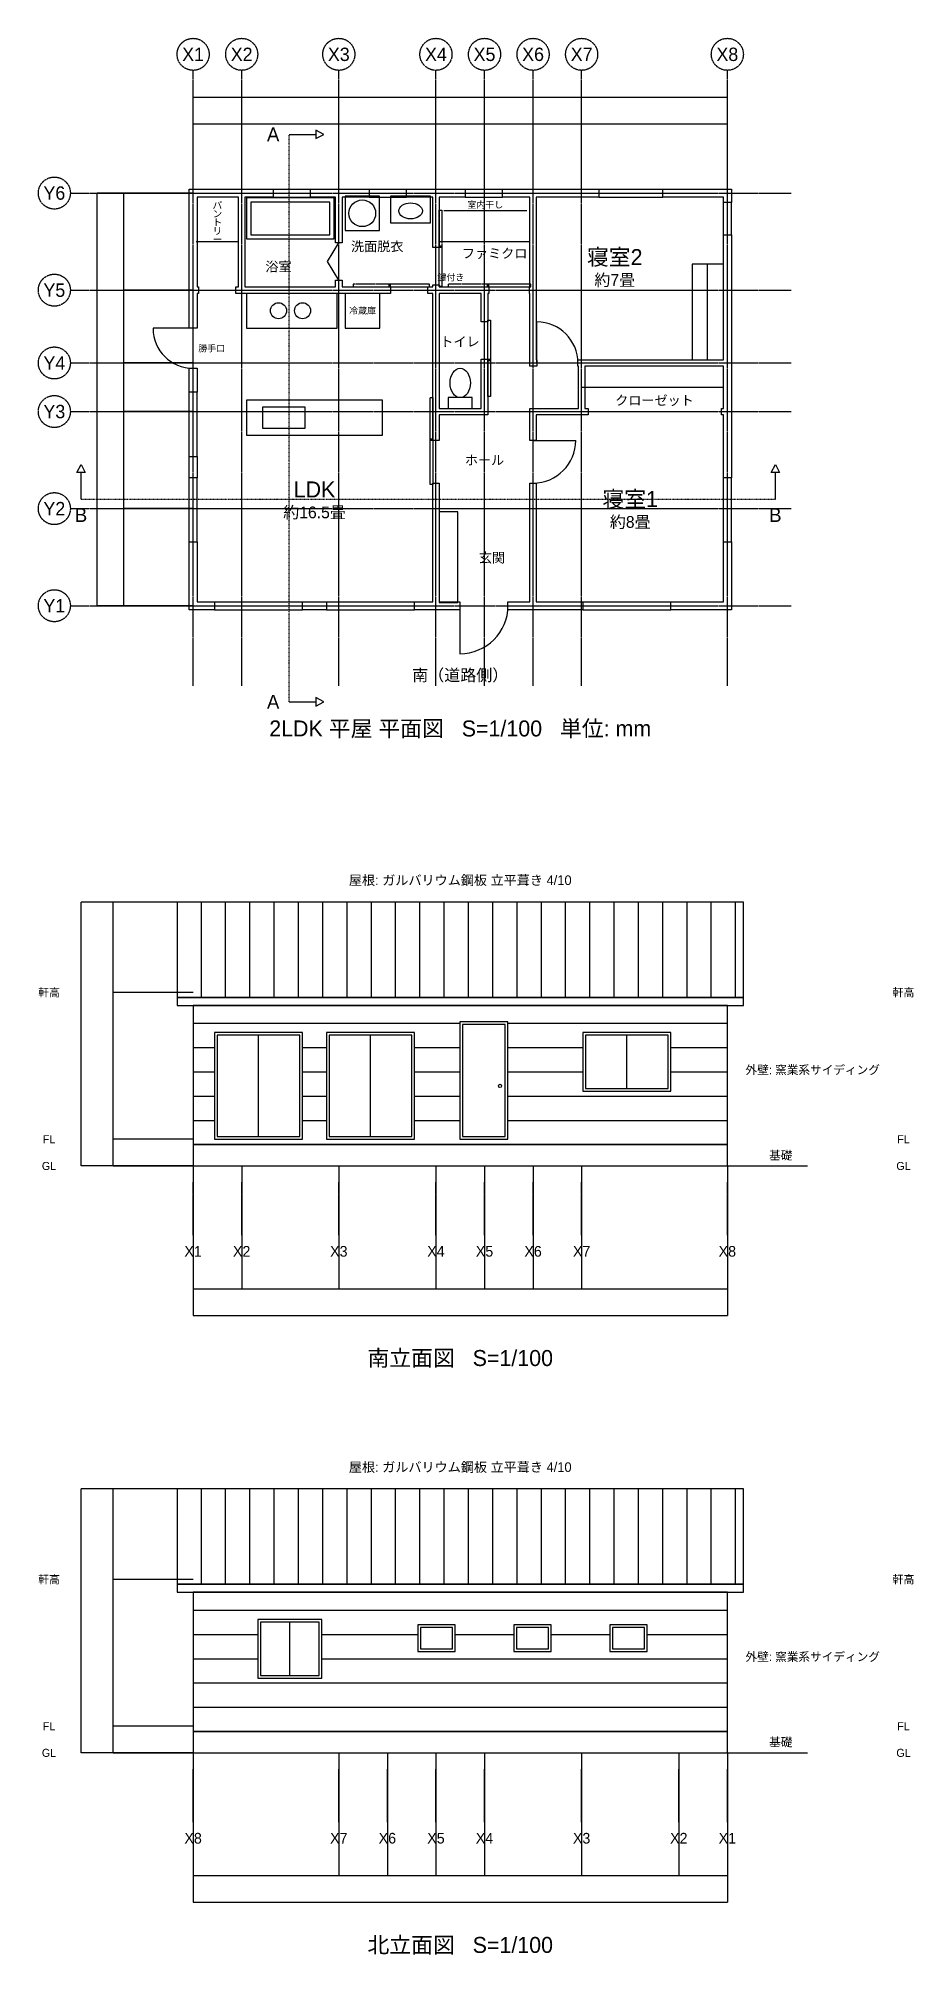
# Model space of a CAD drawing. Header units: millimetres. Extents: x -2900 to 41800, y -25289 to 10635.
# Drawn here: x -2900 to 13501, y -25283 to 10635 of the extents above; entities that cross this region are included whole.
import ezdxf
from ezdxf.enums import TextEntityAlignment as Align

# ---------------------------------------------------------------- set-up
doc = ezdxf.new("R2010")
doc.units = ezdxf.units.MM
for name, pattern in [('CENTER', [50.800000000000004, 31.75, -6.35, 6.35, -6.35]), ('DASHDOT', [25.4, 12.7, -6.35, 0, -6.35]), ('DASHED', [19.049999999999997, 12.7, -6.35])]:
    doc.linetypes.add(name, pattern=pattern)
for name, color, linetype in [('DIM', 2, 'CONTINUOUS'), ('DOOR', 3, 'CONTINUOUS'), ('ELEV', 7, 'CONTINUOUS'), ('ELEV_DETAIL', 8, 'CONTINUOUS'), ('ELEV_WINDOW', 4, 'CONTINUOUS'), ('FIXTURE', 8, 'CONTINUOUS'), ('GRID', 1, 'CENTER'), ('SECT_VIEW', 8, 'CONTINUOUS'), ('TEXT', 7, 'CONTINUOUS'), ('WALL', 7, 'CONTINUOUS'), ('WINDOW', 4, 'CONTINUOUS')]:
    doc.layers.add(name, color=color, linetype=linetype)
doc.styles.add('kst32b', font='kst32b')
doc.dimstyles.get("Standard").update_dxf_attribs({"dimtxt": 0.25, "dimasz": 0.175, "dimexe": 0.375, "dimexo": 0.125, "dimgap": 0.1, "dimtad": 0, "dimtoh": 1, "dimlfac": 100, "dimzin": 12, "dimdsep": 46, "dimcen": 0.09, "dimazin": 3, "dimtfac": 1, "dimtdec": 4, "dimtofl": 0, "dimtmove": 0, "dimatfit": 3, "dimfxl": 1, "dimtolj": 1, "dimtzin": 0, "dimarcsym": 0})

# ---------------------------------------------------------------- blocks, each defined once
blk = doc.blocks.new('*D1')
at = {"layer": 'DIM', "color": 0, "linetype": 'ByBlock', "lineweight": -2}
for p, q in [((-0.125, 1820), (-1300.375, 1820)), ((-1300, 0), (-1300, 1820)), ((-0.125, 1.530808498934192e-17), (-1300.375, 4.592425496802574e-17))]:
    blk.add_line(p, q, dxfattribs=at)
for points in [[(-1300, 1820), (-1299.970860073956, 1819.825), (-1300.029139926044, 1819.825)], [(-1300, 0), (-1300.029139926044, 0.175), (-1299.970860073956, 0.175)]]:
    blk.add_solid(points, dxfattribs=at)
at = {"layer": 'DIM', "color": 0, "linetype": 'CONTINUOUS', "lineweight": -2, "insert": (-1460, 910), "char_height": 0.25, "width": 0.7361111111111112, "attachment_point": 5, "rotation": 90}
blk.add_mtext('1,820', dxfattribs=at)
blk = doc.blocks.new('*D2')
at = {"layer": 'DIM', "color": 0, "linetype": 'ByBlock', "lineweight": -2}
for p, q in [((-0.125, 3640), (-1300.375, 3640)), ((-1300, 1820), (-1300, 3640)), ((-0.125, 1820), (-1300.375, 1820))]:
    blk.add_line(p, q, dxfattribs=at)
for points in [[(-1300, 3640), (-1299.970860073956, 3639.825), (-1300.029139926044, 3639.825)], [(-1300, 1820), (-1300.029139926044, 1820.175), (-1299.970860073956, 1820.175)]]:
    blk.add_solid(points, dxfattribs=at)
at = {"layer": 'DIM', "color": 0, "linetype": 'CONTINUOUS', "lineweight": -2, "insert": (-1460, 2730), "char_height": 0.25, "width": 0.7361111111111112, "attachment_point": 5, "rotation": 90}
blk.add_mtext('1,820', dxfattribs=at)
blk = doc.blocks.new('*D3')
at = {"layer": 'DIM', "color": 0, "linetype": 'ByBlock', "lineweight": -2}
for p, q in [((-0.125, 4550), (-1300.375, 4550)), ((-1300, 3640), (-1300, 4550)), ((-0.125, 3640), (-1300.375, 3640))]:
    blk.add_line(p, q, dxfattribs=at)
for points in [[(-1300, 4550), (-1299.970860073956, 4549.825), (-1300.029139926044, 4549.825)], [(-1300, 3640), (-1300.029139926044, 3640.175), (-1299.970860073956, 3640.175)]]:
    blk.add_solid(points, dxfattribs=at)
at = {"layer": 'DIM', "color": 0, "linetype": 'CONTINUOUS', "lineweight": -2, "insert": (-1460, 4095), "char_height": 0.25, "width": 0.4444444444444754, "attachment_point": 5, "rotation": 90}
blk.add_mtext('910', dxfattribs=at)
blk = doc.blocks.new('*D4')
at = {"layer": 'DIM', "color": 0, "linetype": 'ByBlock', "lineweight": -2}
for p, q in [((-2.296212748401287e-17, -10500.125), (-6.888638245203862e-17, -12800.375)), ((910, -10500.125), (910, -12800.375)), ((0, -12800), (910, -12800))]:
    blk.add_line(p, q, dxfattribs=at)
for points in [[(0, -12800), (0.175, -12799.97086007396), (0.175, -12800.02913992604)], [(910, -12800), (909.825, -12800.02913992604), (909.825, -12799.97086007396)]]:
    blk.add_solid(points, dxfattribs=at)
at = {"layer": 'DIM', "color": 0, "linetype": 'CONTINUOUS', "lineweight": -2, "insert": (455, -12640), "char_height": 0.25, "width": 0.4444444444444754, "attachment_point": 5}
blk.add_mtext('910', dxfattribs=at)
blk = doc.blocks.new('*D5')
at = {"layer": 'DIM', "color": 0, "linetype": 'ByBlock', "lineweight": -2}
for p, q in [((910, -10500.125), (910, -12800.375)), ((2730, -10500.125), (2730, -12800.375)), ((910, -12800), (2730, -12800))]:
    blk.add_line(p, q, dxfattribs=at)
for points in [[(910, -12800), (910.175, -12799.97086007396), (910.175, -12800.02913992604)], [(2730, -12800), (2729.825, -12800.02913992604), (2729.825, -12799.97086007396)]]:
    blk.add_solid(points, dxfattribs=at)
at = {"layer": 'DIM', "color": 0, "linetype": 'CONTINUOUS', "lineweight": -2, "insert": (1820, -12640), "char_height": 0.25, "width": 0.7361111111111112, "attachment_point": 5}
blk.add_mtext('1,820', dxfattribs=at)
blk = doc.blocks.new('*D6')
at = {"layer": 'DIM', "color": 0, "linetype": 'ByBlock', "lineweight": -2}
for p, q in [((2730, -10500.125), (2730, -12800.375)), ((4550, -10500.125), (4550, -12800.375)), ((2730, -12800), (4550, -12800))]:
    blk.add_line(p, q, dxfattribs=at)
for points in [[(2730, -12800), (2730.175, -12799.97086007396), (2730.175, -12800.02913992604)], [(4550, -12800), (4549.825, -12800.02913992604), (4549.825, -12799.97086007396)]]:
    blk.add_solid(points, dxfattribs=at)
at = {"layer": 'DIM', "color": 0, "linetype": 'CONTINUOUS', "lineweight": -2, "insert": (3640, -12640), "char_height": 0.25, "width": 0.7361111111111112, "attachment_point": 5}
blk.add_mtext('1,820', dxfattribs=at)
blk = doc.blocks.new('*D7')
at = {"layer": 'DIM', "color": 0, "linetype": 'ByBlock', "lineweight": -2}
for p, q in [((4550, -10500.125), (4550, -12800.375)), ((5460, -10500.125), (5460, -12800.375)), ((4550, -12800), (5460, -12800))]:
    blk.add_line(p, q, dxfattribs=at)
for points in [[(4550, -12800), (4550.175, -12799.97086007396), (4550.175, -12800.02913992604)], [(5460, -12800), (5459.825, -12800.02913992604), (5459.825, -12799.97086007396)]]:
    blk.add_solid(points, dxfattribs=at)
at = {"layer": 'DIM', "color": 0, "linetype": 'CONTINUOUS', "lineweight": -2, "insert": (5005, -12640), "char_height": 0.25, "width": 0.4444444444444754, "attachment_point": 5}
blk.add_mtext('910', dxfattribs=at)
blk = doc.blocks.new('*D8')
at = {"layer": 'DIM', "color": 0, "linetype": 'ByBlock', "lineweight": -2}
for p, q in [((5460, -10500.125), (5460, -12800.375)), ((6370, -10500.125), (6370, -12800.375)), ((5460, -12800), (6370, -12800))]:
    blk.add_line(p, q, dxfattribs=at)
for points in [[(5460, -12800), (5460.175, -12799.97086007396), (5460.175, -12800.02913992604)], [(6370, -12800), (6369.825, -12800.02913992604), (6369.825, -12799.97086007396)]]:
    blk.add_solid(points, dxfattribs=at)
at = {"layer": 'DIM', "color": 0, "linetype": 'CONTINUOUS', "lineweight": -2, "insert": (5915, -12640), "char_height": 0.25, "width": 0.4444444444444754, "attachment_point": 5}
blk.add_mtext('910', dxfattribs=at)
blk = doc.blocks.new('*D9')
at = {"layer": 'DIM', "color": 0, "linetype": 'ByBlock', "lineweight": -2}
for p, q in [((6370, -10500.125), (6370, -12800.375)), ((7280, -10500.125), (7280, -12800.375)), ((6370, -12800), (7280, -12800))]:
    blk.add_line(p, q, dxfattribs=at)
for points in [[(6370, -12800), (6370.175, -12799.97086007396), (6370.175, -12800.02913992604)], [(7280, -12800), (7279.825, -12800.02913992604), (7279.825, -12799.97086007396)]]:
    blk.add_solid(points, dxfattribs=at)
at = {"layer": 'DIM', "color": 0, "linetype": 'CONTINUOUS', "lineweight": -2, "insert": (6825, -12640), "char_height": 0.25, "width": 0.4444444444444754, "attachment_point": 5}
blk.add_mtext('910', dxfattribs=at)
blk = doc.blocks.new('*D10')
at = {"layer": 'DIM', "color": 0, "linetype": 'ByBlock', "lineweight": -2}
for p, q in [((7280, -10500.125), (7280, -12800.375)), ((10010, -10500.125), (10010, -12800.375)), ((7280, -12800), (10010, -12800))]:
    blk.add_line(p, q, dxfattribs=at)
for points in [[(7280, -12800), (7280.175, -12799.97086007396), (7280.175, -12800.02913992604)], [(10010, -12800), (10009.825, -12800.02913992604), (10009.825, -12799.97086007396)]]:
    blk.add_solid(points, dxfattribs=at)
at = {"layer": 'DIM', "color": 0, "linetype": 'CONTINUOUS', "lineweight": -2, "insert": (8645, -12640), "char_height": 0.25, "width": 0.7916666666666821, "attachment_point": 5}
blk.add_mtext('2,730', dxfattribs=at)
blk = doc.blocks.new('*D11')
at = {"layer": 'DIM', "color": 0, "linetype": 'ByBlock', "lineweight": -2}
for p, q in [((-2.296212748401287e-17, -10500.125), (-6.888638245203862e-17, -13300.375)), ((10010, -10500.125), (10010, -13300.375)), ((0, -13300), (10010, -13300))]:
    blk.add_line(p, q, dxfattribs=at)
for points in [[(0, -13300), (0.175, -13299.97086007396), (0.175, -13300.02913992604)], [(10010, -13300), (10009.825, -13300.02913992604), (10009.825, -13299.97086007396)]]:
    blk.add_solid(points, dxfattribs=at)
at = {"layer": 'DIM', "color": 0, "linetype": 'CONTINUOUS', "lineweight": -2, "insert": (5005, -13140), "char_height": 0.25, "width": 0.875, "attachment_point": 5}
blk.add_mtext('10,010', dxfattribs=at)
blk = doc.blocks.new('*D12')
at = {"layer": 'DIM', "color": 0, "linetype": 'ByBlock', "lineweight": -2}
for p, q in [((-0.125, -10000), (-1500.375, -10000)), ((-1500, -10500), (-1500, -10000)), ((-0.125, -10500), (-1500.375, -10500))]:
    blk.add_line(p, q, dxfattribs=at)
for points in [[(-1500, -10000), (-1499.970860073956, -10000.175), (-1500.029139926044, -10000.175)], [(-1500, -10500), (-1500.029139926044, -10499.825), (-1499.970860073956, -10499.825)]]:
    blk.add_solid(points, dxfattribs=at)
at = {"layer": 'DIM', "color": 0, "linetype": 'CONTINUOUS', "lineweight": -2, "insert": (-1660.375, -10250), "char_height": 0.25, "width": 0.5000000000000155, "attachment_point": 5, "rotation": 90}
blk.add_mtext('500', dxfattribs=at)
blk = doc.blocks.new('*D13')
at = {"layer": 'DIM', "color": 0, "linetype": 'ByBlock', "lineweight": -2}
for p, q in [((-0.125, -7250), (-1500.375, -7250)), ((-1500, -10000), (-1500, -7250)), ((-0.125, -10000), (-1500.375, -10000))]:
    blk.add_line(p, q, dxfattribs=at)
for points in [[(-1500, -7250), (-1499.970860073956, -7250.175), (-1500.029139926044, -7250.175)], [(-1500, -10000), (-1500.029139926044, -9999.825), (-1499.970860073956, -9999.825)]]:
    blk.add_solid(points, dxfattribs=at)
at = {"layer": 'DIM', "color": 0, "linetype": 'CONTINUOUS', "lineweight": -2, "insert": (-1660, -8625), "char_height": 0.25, "width": 0.7916666666666821, "attachment_point": 5, "rotation": 90}
blk.add_mtext('2,750', dxfattribs=at)
blk = doc.blocks.new('*D14')
at = {"layer": 'DIM', "color": 0, "linetype": 'ByBlock', "lineweight": -2}
for p, q in [((-2.296212748401287e-17, -21500.125), (-6.888638245203862e-17, -23800.375)), ((2730, -21500.125), (2730, -23800.375)), ((0, -23800), (2730, -23800))]:
    blk.add_line(p, q, dxfattribs=at)
for points in [[(0, -23800), (0.175, -23799.97086007395), (0.175, -23800.02913992605)], [(2730, -23800), (2729.825, -23800.02913992605), (2729.825, -23799.97086007395)]]:
    blk.add_solid(points, dxfattribs=at)
at = {"layer": 'DIM', "color": 0, "linetype": 'CONTINUOUS', "lineweight": -2, "insert": (1365, -23640), "char_height": 0.25, "width": 0.7916666666666821, "attachment_point": 5}
blk.add_mtext('2,730', dxfattribs=at)
blk = doc.blocks.new('*D15')
at = {"layer": 'DIM', "color": 0, "linetype": 'ByBlock', "lineweight": -2}
for p, q in [((2730, -21500.125), (2730, -23800.375)), ((3640, -21500.125), (3640, -23800.375)), ((2730, -23800), (3640, -23800))]:
    blk.add_line(p, q, dxfattribs=at)
for points in [[(2730, -23800), (2730.175, -23799.97086007395), (2730.175, -23800.02913992605)], [(3640, -23800), (3639.825, -23800.02913992605), (3639.825, -23799.97086007395)]]:
    blk.add_solid(points, dxfattribs=at)
at = {"layer": 'DIM', "color": 0, "linetype": 'CONTINUOUS', "lineweight": -2, "insert": (3185, -23640), "char_height": 0.25, "width": 0.4444444444444754, "attachment_point": 5}
blk.add_mtext('910', dxfattribs=at)
blk = doc.blocks.new('*D16')
at = {"layer": 'DIM', "color": 0, "linetype": 'ByBlock', "lineweight": -2}
for p, q in [((3640, -21500.125), (3640, -23800.375)), ((4550, -21500.125), (4550, -23800.375)), ((3640, -23800), (4550, -23800))]:
    blk.add_line(p, q, dxfattribs=at)
for points in [[(3640, -23800), (3640.175, -23799.97086007395), (3640.175, -23800.02913992605)], [(4550, -23800), (4549.825, -23800.02913992605), (4549.825, -23799.97086007395)]]:
    blk.add_solid(points, dxfattribs=at)
at = {"layer": 'DIM', "color": 0, "linetype": 'CONTINUOUS', "lineweight": -2, "insert": (4095, -23640), "char_height": 0.25, "width": 0.4444444444444754, "attachment_point": 5}
blk.add_mtext('910', dxfattribs=at)
blk = doc.blocks.new('*D17')
at = {"layer": 'DIM', "color": 0, "linetype": 'ByBlock', "lineweight": -2}
for p, q in [((4550, -21500.125), (4550, -23800.375)), ((5460, -21500.125), (5460, -23800.375)), ((4550, -23800), (5460, -23800))]:
    blk.add_line(p, q, dxfattribs=at)
for points in [[(4550, -23800), (4550.175, -23799.97086007395), (4550.175, -23800.02913992605)], [(5460, -23800), (5459.825, -23800.02913992605), (5459.825, -23799.97086007395)]]:
    blk.add_solid(points, dxfattribs=at)
at = {"layer": 'DIM', "color": 0, "linetype": 'CONTINUOUS', "lineweight": -2, "insert": (5005, -23640), "char_height": 0.25, "width": 0.4444444444444754, "attachment_point": 5}
blk.add_mtext('910', dxfattribs=at)
blk = doc.blocks.new('*D18')
at = {"layer": 'DIM', "color": 0, "linetype": 'ByBlock', "lineweight": -2}
for p, q in [((5460, -21500.125), (5460, -23800.375)), ((7280, -21500.125), (7280, -23800.375)), ((5460, -23800), (7280, -23800))]:
    blk.add_line(p, q, dxfattribs=at)
for points in [[(5460, -23800), (5460.175, -23799.97086007395), (5460.175, -23800.02913992605)], [(7280, -23800), (7279.825, -23800.02913992605), (7279.825, -23799.97086007395)]]:
    blk.add_solid(points, dxfattribs=at)
at = {"layer": 'DIM', "color": 0, "linetype": 'CONTINUOUS', "lineweight": -2, "insert": (6370, -23640), "char_height": 0.25, "width": 0.7361111111111112, "attachment_point": 5}
blk.add_mtext('1,820', dxfattribs=at)
blk = doc.blocks.new('*D19')
at = {"layer": 'DIM', "color": 0, "linetype": 'ByBlock', "lineweight": -2}
for p, q in [((7280, -21500.125), (7280, -23800.375)), ((9100, -21500.125), (9100, -23800.375)), ((7280, -23800), (9100, -23800))]:
    blk.add_line(p, q, dxfattribs=at)
for points in [[(7280, -23800), (7280.175, -23799.97086007395), (7280.175, -23800.02913992605)], [(9100, -23800), (9099.825, -23800.02913992605), (9099.825, -23799.97086007395)]]:
    blk.add_solid(points, dxfattribs=at)
at = {"layer": 'DIM', "color": 0, "linetype": 'CONTINUOUS', "lineweight": -2, "insert": (8190, -23640), "char_height": 0.25, "width": 0.7361111111111112, "attachment_point": 5}
blk.add_mtext('1,820', dxfattribs=at)
blk = doc.blocks.new('*D20')
at = {"layer": 'DIM', "color": 0, "linetype": 'ByBlock', "lineweight": -2}
for p, q in [((9100, -21500.125), (9100, -23800.375)), ((10010, -21500.125), (10010, -23800.375)), ((9100, -23800), (10010, -23800))]:
    blk.add_line(p, q, dxfattribs=at)
for points in [[(9100, -23800), (9100.175, -23799.97086007395), (9100.175, -23800.02913992605)], [(10010, -23800), (10009.825, -23800.02913992605), (10009.825, -23799.97086007395)]]:
    blk.add_solid(points, dxfattribs=at)
at = {"layer": 'DIM', "color": 0, "linetype": 'CONTINUOUS', "lineweight": -2, "insert": (9555, -23640), "char_height": 0.25, "width": 0.4444444444444754, "attachment_point": 5}
blk.add_mtext('910', dxfattribs=at)
blk = doc.blocks.new('*D21')
at = {"layer": 'DIM', "color": 0, "linetype": 'ByBlock', "lineweight": -2}
for p, q in [((-2.296212748401287e-17, -21500.125), (-6.888638245203862e-17, -24300.375)), ((10010, -21500.125), (10010, -24300.375)), ((0, -24300), (10010, -24300))]:
    blk.add_line(p, q, dxfattribs=at)
for points in [[(0, -24300), (0.175, -24299.97086007395), (0.175, -24300.02913992605)], [(10010, -24300), (10009.825, -24300.02913992605), (10009.825, -24299.97086007395)]]:
    blk.add_solid(points, dxfattribs=at)
at = {"layer": 'DIM', "color": 0, "linetype": 'CONTINUOUS', "lineweight": -2, "insert": (5005, -24140), "char_height": 0.25, "width": 0.875, "attachment_point": 5}
blk.add_mtext('10,010', dxfattribs=at)
blk = doc.blocks.new('*D22')
at = {"layer": 'DIM', "color": 0, "linetype": 'ByBlock', "lineweight": -2}
for p, q in [((-0.125, -21000), (-1500.375, -21000)), ((-1500, -21500), (-1500, -21000)), ((-0.125, -21500), (-1500.375, -21500))]:
    blk.add_line(p, q, dxfattribs=at)
for points in [[(-1500, -21000), (-1499.970860073956, -21000.175), (-1500.029139926044, -21000.175)], [(-1500, -21500), (-1500.029139926044, -21499.825), (-1499.970860073956, -21499.825)]]:
    blk.add_solid(points, dxfattribs=at)
at = {"layer": 'DIM', "color": 0, "linetype": 'CONTINUOUS', "lineweight": -2, "insert": (-1660.375, -21250), "char_height": 0.25, "width": 0.5000000000000155, "attachment_point": 5, "rotation": 90}
blk.add_mtext('500', dxfattribs=at)
blk = doc.blocks.new('*D23')
at = {"layer": 'DIM', "color": 0, "linetype": 'ByBlock', "lineweight": -2}
for p, q in [((-0.125, -18250), (-1500.375, -18250)), ((-1500, -21000), (-1500, -18250)), ((-0.125, -21000), (-1500.375, -21000))]:
    blk.add_line(p, q, dxfattribs=at)
for points in [[(-1500, -18250), (-1499.970860073956, -18250.175), (-1500.029139926044, -18250.175)], [(-1500, -21000), (-1500.029139926044, -20999.825), (-1499.970860073956, -20999.825)]]:
    blk.add_solid(points, dxfattribs=at)
at = {"layer": 'DIM', "color": 0, "linetype": 'CONTINUOUS', "lineweight": -2, "insert": (-1660, -19625), "char_height": 0.25, "width": 0.7916666666666821, "attachment_point": 5, "rotation": 90}
blk.add_mtext('2,750', dxfattribs=at)
blk = doc.blocks.new('*D47')
at = {"layer": 'DIM', "color": 0, "linetype": 'ByBlock', "lineweight": -2}
for p, q in [((7.654042494670958e-18, 7735.125), (2.296212748401287e-17, 9035.375)), ((0, 9035), (910, 9035)), ((910, 7735.125), (910, 9035.375))]:
    blk.add_line(p, q, dxfattribs=at)
for points in [[(0, 9035), (0.175, 9035.029139926044), (0.175, 9034.970860073956)], [(910, 9035), (909.825, 9034.970860073956), (909.825, 9035.029139926044)]]:
    blk.add_solid(points, dxfattribs=at)
at = {"layer": 'DIM', "color": 0, "linetype": 'CONTINUOUS', "lineweight": -2, "insert": (455, 9035.225), "char_height": 0.25, "width": 0.4444444444444754, "attachment_point": 5}
blk.add_mtext('910', dxfattribs=at)
blk = doc.blocks.new('*D48')
at = {"layer": 'DIM', "color": 0, "linetype": 'ByBlock', "lineweight": -2}
for p, q in [((910, 7735.125), (910, 9035.375)), ((910, 9035), (2730, 9035)), ((2730, 7735.125), (2730, 9035.375))]:
    blk.add_line(p, q, dxfattribs=at)
for points in [[(910, 9035), (910.175, 9035.029139926044), (910.175, 9034.970860073956)], [(2730, 9035), (2729.825, 9034.970860073956), (2729.825, 9035.029139926044)]]:
    blk.add_solid(points, dxfattribs=at)
at = {"layer": 'DIM', "color": 0, "linetype": 'CONTINUOUS', "lineweight": -2, "insert": (1820, 9035.225), "char_height": 0.25, "width": 0.7361111111111112, "attachment_point": 5}
blk.add_mtext('1,820', dxfattribs=at)
blk = doc.blocks.new('*D49')
at = {"layer": 'DIM', "color": 0, "linetype": 'ByBlock', "lineweight": -2}
for p, q in [((2730, 7735.125), (2730, 9035.375)), ((2730, 9035), (4550, 9035)), ((4550, 7735.125), (4550, 9035.375))]:
    blk.add_line(p, q, dxfattribs=at)
for points in [[(2730, 9035), (2730.175, 9035.029139926044), (2730.175, 9034.970860073956)], [(4550, 9035), (4549.825, 9034.970860073956), (4549.825, 9035.029139926044)]]:
    blk.add_solid(points, dxfattribs=at)
at = {"layer": 'DIM', "color": 0, "linetype": 'CONTINUOUS', "lineweight": -2, "insert": (3640, 9035.225), "char_height": 0.25, "width": 0.7361111111111112, "attachment_point": 5}
blk.add_mtext('1,820', dxfattribs=at)
blk = doc.blocks.new('*D50')
at = {"layer": 'DIM', "color": 0, "linetype": 'ByBlock', "lineweight": -2}
for p, q in [((4550, 7735.125), (4550, 9035.375)), ((4550, 9035), (5460, 9035)), ((5460, 7735.125), (5460, 9035.375))]:
    blk.add_line(p, q, dxfattribs=at)
for points in [[(4550, 9035), (4550.175, 9035.029139926044), (4550.175, 9034.970860073956)], [(5460, 9035), (5459.825, 9034.970860073956), (5459.825, 9035.029139926044)]]:
    blk.add_solid(points, dxfattribs=at)
at = {"layer": 'DIM', "color": 0, "linetype": 'CONTINUOUS', "lineweight": -2, "insert": (5005, 9035.225), "char_height": 0.25, "width": 0.4444444444444754, "attachment_point": 5}
blk.add_mtext('910', dxfattribs=at)
blk = doc.blocks.new('*D51')
at = {"layer": 'DIM', "color": 0, "linetype": 'ByBlock', "lineweight": -2}
for p, q in [((5460, 7735.125), (5460, 9035.375)), ((5460, 9035), (6370, 9035)), ((6370, 7735.125), (6370, 9035.375))]:
    blk.add_line(p, q, dxfattribs=at)
for points in [[(5460, 9035), (5460.175, 9035.029139926044), (5460.175, 9034.970860073956)], [(6370, 9035), (6369.825, 9034.970860073956), (6369.825, 9035.029139926044)]]:
    blk.add_solid(points, dxfattribs=at)
at = {"layer": 'DIM', "color": 0, "linetype": 'CONTINUOUS', "lineweight": -2, "insert": (5915, 9035.225), "char_height": 0.25, "width": 0.4444444444444754, "attachment_point": 5}
blk.add_mtext('910', dxfattribs=at)
blk = doc.blocks.new('*D52')
at = {"layer": 'DIM', "color": 0, "linetype": 'ByBlock', "lineweight": -2}
for p, q in [((6370, 7735.125), (6370, 9035.375)), ((6370, 9035), (7280, 9035)), ((7280, 7735.125), (7280, 9035.375))]:
    blk.add_line(p, q, dxfattribs=at)
for points in [[(6370, 9035), (6370.175, 9035.029139926044), (6370.175, 9034.970860073956)], [(7280, 9035), (7279.825, 9034.970860073956), (7279.825, 9035.029139926044)]]:
    blk.add_solid(points, dxfattribs=at)
at = {"layer": 'DIM', "color": 0, "linetype": 'CONTINUOUS', "lineweight": -2, "insert": (6825, 9035.225), "char_height": 0.25, "width": 0.4444444444444754, "attachment_point": 5}
blk.add_mtext('910', dxfattribs=at)
blk = doc.blocks.new('*D53')
at = {"layer": 'DIM', "color": 0, "linetype": 'ByBlock', "lineweight": -2}
for p, q in [((7280, 7735.125), (7280, 9035.375)), ((7280, 9035), (10010, 9035)), ((10010, 7735.125), (10010, 9035.375))]:
    blk.add_line(p, q, dxfattribs=at)
for points in [[(7280, 9035), (7280.175, 9035.029139926044), (7280.175, 9034.970860073956)], [(10010, 9035), (10009.825, 9034.970860073956), (10009.825, 9035.029139926044)]]:
    blk.add_solid(points, dxfattribs=at)
at = {"layer": 'DIM', "color": 0, "linetype": 'CONTINUOUS', "lineweight": -2, "insert": (8645, 9035.225), "char_height": 0.25, "width": 0.7916666666666821, "attachment_point": 5}
blk.add_mtext('2,730', dxfattribs=at)
blk = doc.blocks.new('*D54')
at = {"layer": 'DIM', "color": 0, "linetype": 'ByBlock', "lineweight": -2}
for p, q in [((7.654042494670958e-18, 7735.125), (2.296212748401287e-17, 9535.375)), ((0, 9535), (10010, 9535)), ((10010, 7735.125), (10010, 9535.375))]:
    blk.add_line(p, q, dxfattribs=at)
for points in [[(0, 9535), (0.175, 9535.029139926044), (0.175, 9534.970860073956)], [(10010, 9535), (10009.825, 9534.970860073956), (10009.825, 9535.029139926044)]]:
    blk.add_solid(points, dxfattribs=at)
at = {"layer": 'DIM', "color": 0, "linetype": 'CONTINUOUS', "lineweight": -2, "insert": (5005, 9535.225), "char_height": 0.25, "width": 0.875, "attachment_point": 5}
blk.add_mtext('10,010', dxfattribs=at)
blk = doc.blocks.new('*D55')
at = {"layer": 'DIM', "color": 0, "linetype": 'ByBlock', "lineweight": -2}
for p, q in [((-0.125, 7735), (-1300.375, 7735)), ((-1300, 5915), (-1300, 7735)), ((-0.125, 5915), (-1300.375, 5915))]:
    blk.add_line(p, q, dxfattribs=at)
for points in [[(-1300, 7735), (-1299.970860073956, 7734.825), (-1300.029139926044, 7734.825)], [(-1300, 5915), (-1300.029139926044, 5915.175), (-1299.970860073956, 5915.175)]]:
    blk.add_solid(points, dxfattribs=at)
at = {"layer": 'DIM', "color": 0, "linetype": 'CONTINUOUS', "lineweight": -2, "insert": (-1300.225, 6825), "char_height": 0.25, "width": 0.7361111111111112, "attachment_point": 5, "rotation": 90}
blk.add_mtext('1,820', dxfattribs=at)
blk = doc.blocks.new('*D56')
at = {"layer": 'DIM', "color": 0, "linetype": 'ByBlock', "lineweight": -2}
for p, q in [((-0.125, 5915), (-1300.375, 5915)), ((-1300, 4550), (-1300, 5915)), ((-0.125, 4550), (-1300.375, 4550))]:
    blk.add_line(p, q, dxfattribs=at)
for points in [[(-1300, 5915), (-1299.970860073956, 5914.825), (-1300.029139926044, 5914.825)], [(-1300, 4550), (-1300.029139926044, 4550.175), (-1299.970860073956, 4550.175)]]:
    blk.add_solid(points, dxfattribs=at)
at = {"layer": 'DIM', "color": 0, "linetype": 'CONTINUOUS', "lineweight": -2, "insert": (-1300.225, 5232.5), "char_height": 0.25, "width": 0.7361111111111576, "attachment_point": 5, "rotation": 90}
blk.add_mtext('1,365', dxfattribs=at)
blk = doc.blocks.new('*D57')
at = {"layer": 'DIM', "color": 0, "linetype": 'ByBlock', "lineweight": -2}
for p, q in [((-0.125, 7735), (-1800.375, 7735)), ((-1800, 0), (-1800, 7735)), ((-0.125, 1.530808498934192e-17), (-1800.375, 4.592425496802574e-17))]:
    blk.add_line(p, q, dxfattribs=at)
for points in [[(-1800, 7735), (-1799.970860073956, 7734.825), (-1800.029139926044, 7734.825)], [(-1800, 0), (-1800.029139926044, 0.175), (-1799.970860073956, 0.175)]]:
    blk.add_solid(points, dxfattribs=at)
at = {"layer": 'DIM', "color": 0, "linetype": 'CONTINUOUS', "lineweight": -2, "insert": (-1800.225, 3867.5), "char_height": 0.25, "width": 0.7916666666666976, "attachment_point": 5, "rotation": 90}
blk.add_mtext('7,735', dxfattribs=at)
blk = doc.blocks.new('*D77')
at = {"layer": 'DIM', "color": 0, "linetype": 'ByBlock', "lineweight": -2}
for p, q in [((-0.125, -5553), (-1500.375, -5553)), ((-1500, -7250), (-1500, -5553)), ((-0.125, -7250), (-1500.375, -7250))]:
    blk.add_line(p, q, dxfattribs=at)
for points in [[(-1500, -5553), (-1499.970860073956, -5553.175), (-1500.029139926044, -5553.175)], [(-1500, -7250), (-1500.029139926044, -7249.825), (-1499.970860073956, -7249.825)]]:
    blk.add_solid(points, dxfattribs=at)
at = {"layer": 'DIM', "color": 0, "linetype": 'CONTINUOUS', "lineweight": -2, "insert": (-1500.225, -6401.5), "char_height": 0.25, "width": 0.7361111111111422, "attachment_point": 5, "rotation": 90}
blk.add_mtext('1,697', dxfattribs=at)
blk = doc.blocks.new('*D78')
at = {"layer": 'DIM', "color": 0, "linetype": 'ByBlock', "lineweight": -2}
for p, q in [((-0.125, -5553), (-2100.375, -5553)), ((-2100, -10500), (-2100, -5553)), ((-0.125, -10500), (-2100.375, -10500))]:
    blk.add_line(p, q, dxfattribs=at)
for points in [[(-2100, -5553), (-2099.970860073956, -5553.175), (-2100.029139926044, -5553.175)], [(-2100, -10500), (-2100.029139926044, -10499.825), (-2099.970860073956, -10499.825)]]:
    blk.add_solid(points, dxfattribs=at)
at = {"layer": 'DIM', "color": 0, "linetype": 'CONTINUOUS', "lineweight": -2, "insert": (-2100.225, -8026.5), "char_height": 0.25, "width": 0.8472222222222379, "attachment_point": 5, "rotation": 90}
blk.add_mtext('4,947', dxfattribs=at)
blk = doc.blocks.new('*D79')
at = {"layer": 'DIM', "color": 0, "linetype": 'ByBlock', "lineweight": -2}
for p, q in [((-0.125, -16553), (-1500.375, -16553)), ((-1500, -18250), (-1500, -16553)), ((-0.125, -18250), (-1500.375, -18250))]:
    blk.add_line(p, q, dxfattribs=at)
for points in [[(-1500, -16553), (-1499.970860073956, -16553.175), (-1500.029139926044, -16553.175)], [(-1500, -18250), (-1500.029139926044, -18249.825), (-1499.970860073956, -18249.825)]]:
    blk.add_solid(points, dxfattribs=at)
at = {"layer": 'DIM', "color": 0, "linetype": 'CONTINUOUS', "lineweight": -2, "insert": (-1500.225, -17401.5), "char_height": 0.25, "width": 0.7361111111111422, "attachment_point": 5, "rotation": 90}
blk.add_mtext('1,697', dxfattribs=at)
blk = doc.blocks.new('*D80')
at = {"layer": 'DIM', "color": 0, "linetype": 'ByBlock', "lineweight": -2}
for p, q in [((-0.125, -16553), (-2100.375, -16553)), ((-2100, -21500), (-2100, -16553)), ((-0.125, -21500), (-2100.375, -21500))]:
    blk.add_line(p, q, dxfattribs=at)
for points in [[(-2100, -16553), (-2099.970860073956, -16553.175), (-2100.029139926044, -16553.175)], [(-2100, -21500), (-2100.029139926044, -21499.825), (-2099.970860073956, -21499.825)]]:
    blk.add_solid(points, dxfattribs=at)
at = {"layer": 'DIM', "color": 0, "linetype": 'CONTINUOUS', "lineweight": -2, "insert": (-2100.225, -19026.5), "char_height": 0.25, "width": 0.8472222222222379, "attachment_point": 5, "rotation": 90}
blk.add_mtext('4,947', dxfattribs=at)

msp = doc.modelspace()

# ---------------------------------------------------------------- linework, layer by layer
at = {"layer": 'DOOR'}
for p, q in [((0, 5200), (-750, 5200)), ((6440, 4550), (6440, 5320)), ((6370, 3100), (7170, 3100)), ((5000, 0), (5000, -900))]:
    msp.add_line(p, q, dxfattribs=at)
at = {"layer": 'DOOR', "linetype": 'DASHED'}
for points in [[(4610, 6715), (4610, 7415), (4660, 7415), (4660, 6715)], [(3000, 5975), (3700, 5975), (3700, 6025), (3000, 6025)], [(4780, 5975), (5540, 5975), (5540, 6025), (4780, 6025)], [(5520, 3920), (5520, 4620), (5570, 4620), (5570, 3920)], [(4440, 3100), (4440, 3900), (4490, 3900), (4490, 3100)]]:
    msp.add_lwpolyline(points, close=True, dxfattribs=at)
at = {"layer": 'DOOR'}
msp.add_lwpolyline([(2730, 6105), (2520, 6455), (2730, 6805)], dxfattribs=at)
at = {"layer": 'DOOR', "linetype": 'CONTINUOUS'}
for points in [[(4610, 5985), (4610, 6745), (4660, 6745), (4660, 5985)], [(3670, 5975), (4430, 5975), (4430, 6025), (3670, 6025)], [(5510, 5975), (6330, 5975), (6330, 6025), (5510, 6025)], [(5520, 4590), (5520, 5350), (5570, 5350), (5570, 4590)], [(4440, 2270), (4440, 3130), (4490, 3130), (4490, 2270)]]:
    msp.add_lwpolyline(points, close=True, dxfattribs=at)
at = {"layer": 'DOOR'}
for centre, radius, start, end in [((0, 5200), 750, 180, 270), ((6440, 4550), 770, 0, 90), ((6370, 3100), 800, 270, 360), ((5000, 0), 900, 270, 360)]:
    msp.add_arc(centre, radius, start, end, dxfattribs=at)
at = {"layer": 'ELEV'}
for p, q in [((-1500, -10500), (11510, -10500)), ((-1500, -21500), (11510, -21500))]:
    msp.add_line(p, q, dxfattribs=at)
for points in [[(-300, -7340), (10310, -7340), (10310, -5553), (-300, -5553)], [(-300, -7490), (10310, -7490), (10310, -7340), (-300, -7340)], [(0, -10100), (10010, -10100), (10010, -7490), (0, -7490)], [(0, -10500), (10010, -10500), (10010, -10100), (0, -10100)], [(-300, -18340), (10310, -18340), (10310, -16553), (-300, -16553)], [(-300, -18490), (10310, -18490), (10310, -18340), (-300, -18340)], [(0, -21100), (10010, -21100), (10010, -18490), (0, -18490)], [(0, -21500), (10010, -21500), (10010, -21100), (0, -21100)]]:
    msp.add_lwpolyline(points, close=True, dxfattribs=at)
at = {"layer": 'ELEV_DETAIL'}
for p, q in [((155, -7340), (155, -5553)), ((610, -7340), (610, -5553)), ((1065, -7340), (1065, -5553)), ((1520, -7340), (1520, -5553)), ((1975, -7340), (1975, -5553)), ((2430, -7340), (2430, -5553)), ((2885, -7340), (2885, -5553)), ((3340, -7340), (3340, -5553)), ((3795, -7340), (3795, -5553)), ((4250, -7340), (4250, -5553)), ((4705, -7340), (4705, -5553)), ((5160, -7340), (5160, -5553)), ((5615, -7340), (5615, -5553)), ((6070, -7340), (6070, -5553)), ((6525, -7340), (6525, -5553)), ((6980, -7340), (6980, -5553)), ((7435, -7340), (7435, -5553)), ((7890, -7340), (7890, -5553)), ((8345, -7340), (8345, -5553)), ((8800, -7340), (8800, -5553)), ((9255, -7340), (9255, -5553)), ((9710, -7340), (9710, -5553)), ((10165, -7340), (10165, -5553)), ((0, -7825), (5000, -7825)), ((5900, -7825), (10010, -7825)), ((0, -8280), (400, -8280)), ((2050, -8280), (2500, -8280)), ((4150, -8280), (5000, -8280)), ((5900, -8280), (7300, -8280)), ((8950, -8280), (10010, -8280)), ((0, -8735), (400, -8735)), ((2050, -8735), (2500, -8735)), ((4150, -8735), (5000, -8735)), ((5900, -8735), (7300, -8735)), ((8950, -8735), (10010, -8735)), ((0, -9190), (400, -9190)), ((2050, -9190), (2500, -9190)), ((4150, -9190), (5000, -9190)), ((5900, -9190), (10010, -9190)), ((0, -9645), (400, -9645)), ((2050, -9645), (2500, -9645)), ((4150, -9645), (5000, -9645)), ((5900, -9645), (10010, -9645)), ((155, -18340), (155, -16553)), ((610, -18340), (610, -16553)), ((1065, -18340), (1065, -16553)), ((1520, -18340), (1520, -16553)), ((1975, -18340), (1975, -16553)), ((2430, -18340), (2430, -16553)), ((2885, -18340), (2885, -16553)), ((3340, -18340), (3340, -16553)), ((3795, -18340), (3795, -16553)), ((4250, -18340), (4250, -16553)), ((4705, -18340), (4705, -16553)), ((5160, -18340), (5160, -16553)), ((5615, -18340), (5615, -16553)), ((6070, -18340), (6070, -16553)), ((6525, -18340), (6525, -16553)), ((6980, -18340), (6980, -16553)), ((7435, -18340), (7435, -16553)), ((7890, -18340), (7890, -16553)), ((8345, -18340), (8345, -16553)), ((8800, -18340), (8800, -16553)), ((9255, -18340), (9255, -16553)), ((9710, -18340), (9710, -16553)), ((10165, -18340), (10165, -16553)), ((0, -18825), (10010, -18825)), ((0, -19280), (1210, -19280)), ((2410, -19280), (4210, -19280)), ((4910, -19280), (6010, -19280)), ((6710, -19280), (7810, -19280)), ((8510, -19280), (10010, -19280)), ((0, -19735), (1210, -19735)), ((2410, -19735), (10010, -19735)), ((0, -20190), (10010, -20190)), ((0, -20645), (10010, -20645))]:
    msp.add_line(p, q, dxfattribs=at)
at = {"layer": 'ELEV_WINDOW'}
for p, q in [((1225, -9950), (1225, -8050)), ((3325, -9950), (3325, -8050)), ((8125, -9050), (8125, -8050)), ((1810, -20050), (1810, -19050))]:
    msp.add_line(p, q, dxfattribs=at)
for points in [[(5000, -10000), (5900, -10000), (5900, -7800), (5000, -7800)], [(5050, -9950), (5850, -9950), (5850, -7850), (5050, -7850)], [(400, -10000), (2050, -10000), (2050, -8000), (400, -8000)], [(450, -9950), (2000, -9950), (2000, -8050), (450, -8050)], [(2500, -10000), (4150, -10000), (4150, -8000), (2500, -8000)], [(2550, -9950), (4100, -9950), (4100, -8050), (2550, -8050)], [(7300, -9100), (8950, -9100), (8950, -8000), (7300, -8000)], [(7350, -9050), (8900, -9050), (8900, -8050), (7350, -8050)], [(1210, -20100), (2410, -20100), (2410, -19000), (1210, -19000)], [(1260, -20050), (2360, -20050), (2360, -19050), (1260, -19050)], [(4210, -19600), (4910, -19600), (4910, -19100), (4210, -19100)], [(4260, -19550), (4860, -19550), (4860, -19150), (4260, -19150)], [(6010, -19600), (6710, -19600), (6710, -19100), (6010, -19100)], [(6060, -19550), (6660, -19550), (6660, -19150), (6060, -19150)], [(7810, -19600), (8510, -19600), (8510, -19100), (7810, -19100)], [(7860, -19550), (8460, -19550), (8460, -19150), (7860, -19150)]]:
    msp.add_lwpolyline(points, close=True, dxfattribs=at)
msp.add_circle((5750, -9000), 30, dxfattribs=at)
at = {"layer": 'FIXTURE'}
for p, q in [((4700, 7405), (6250, 7405)), ((60, 6825), (850, 6825)), ((4610, 6825), (6310, 6825)), ((9640, 4610), (9640, 6400)), ((7280, 4095), (9935, 4095)), ((4610, 1820), (6310, 1820))]:
    msp.add_line(p, q, dxfattribs=at)
for points in [[(1000, 6875), (2640, 6875), (2640, 7645), (1000, 7645)], [(1080, 6955), (2560, 6955), (2560, 7565), (1080, 7565)], [(2850, 7035), (3490, 7035), (3490, 7675), (2850, 7675)], [(3700, 7175), (4450, 7175), (4450, 7675), (3700, 7675)], [(9350, 4610), (9935, 4610), (9935, 6400), (9350, 6400)], [(1000, 5205), (2700, 5205), (2700, 5855), (1000, 5855)], [(2850, 5205), (3500, 5205), (3500, 5855), (2850, 5855)], [(1000, 3200), (3550, 3200), (3550, 3850), (1000, 3850)], [(1300, 3330), (2100, 3330), (2100, 3720), (1300, 3720)], [(4780, 3700), (5230, 3700), (5230, 3900), (4780, 3900)], [(4610, 60), (4960, 60), (4960, 1760), (4610, 1760)]]:
    msp.add_lwpolyline(points, close=True, dxfattribs=at)
for centre, radius in [((3170, 7355), 250), ((1600, 5530), 150), ((2050, 5530), 150)]:
    msp.add_circle(centre, radius, dxfattribs=at)
for centre, major_axis, ratio in [((4075, 7400), (220, 0), 0.6818181818181818), ((5005, 4175), (0, 275), 0.6909090909090909)]:
    msp.add_ellipse(centre, major_axis=major_axis, ratio=ratio, dxfattribs=at)
at = {"layer": 'GRID'}
for p, q in [((0, -1500), (0, 10035)), ((910, -1500), (910, 10035)), ((2730, -1500), (2730, 10035)), ((4550, -1500), (4550, 10035)), ((5460, -1500), (5460, 10035)), ((6370, -1500), (6370, 10035)), ((7280, -1500), (7280, 10035)), ((10010, -1500), (10010, 10035)), ((-2300, 7735), (11210, 7735)), ((-2300, 5915), (11210, 5915)), ((-2300, 4550), (11210, 4550)), ((-2300, 3640), (11210, 3640)), ((-2300, 1820), (11210, 1820)), ((-2300, 0), (11210, 0)), ((0, -11800), (0, -10800)), ((910, -11800), (910, -10800)), ((2730, -11800), (2730, -10800)), ((4550, -11800), (4550, -10800)), ((5460, -11800), (5460, -10800)), ((6370, -11800), (6370, -10800)), ((7280, -11800), (7280, -10800)), ((10010, -11800), (10010, -10800)), ((0, -22800), (0, -21800)), ((2730, -22800), (2730, -21800)), ((3640, -22800), (3640, -21800)), ((4550, -22800), (4550, -21800)), ((5460, -22800), (5460, -21800)), ((7280, -22800), (7280, -21800)), ((9100, -22800), (9100, -21800)), ((10010, -22800), (10010, -21800))]:
    msp.add_line(p, q, dxfattribs=at)
for centre in [(0, 10335), (910, 10335), (2730, 10335), (4550, 10335), (5460, 10335), (6370, 10335), (7280, 10335), (10010, 10335), (-2600, 7735), (-2600, 5915), (-2600, 4550), (-2600, 3640), (-2600, 1820), (-2600, 0)]:
    msp.add_circle(centre, 300, dxfattribs=at)
at = {"layer": 'SECT_VIEW', "linetype": 'DASHDOT'}
for p, q in [((1800, -1800), (1800, 8835)), ((-2100, 2000), (10910, 2000))]:
    msp.add_line(p, q, dxfattribs=at)
at = {"layer": 'SECT_VIEW'}
for p, q in [((1800, 8835), (2300, 8835)), ((-2100, 2000), (-2100, 2500)), ((10910, 2000), (10910, 2500)), ((1800, -1800), (2300, -1800))]:
    msp.add_line(p, q, dxfattribs=at)
for points in [[(2300, 8755), (2450, 8835), (2300, 8915)], [(-2180, 2500), (-2100, 2650), (-2020, 2500)], [(10830, 2500), (10910, 2650), (10990, 2500)], [(2300, -1880), (2450, -1800), (2300, -1720)]]:
    msp.add_lwpolyline(points, close=True, dxfattribs=at)
at = {"layer": 'WALL'}
for points in [[(-75, 7660), (-75, 7735), (-75, 7810), (75, 7810), (1500, 7810), (1500, 7660), (970, 7660), (970, 5975), (2670, 5975), (2670, 6105), (2790, 6105), (2790, 5975), (3700, 5975), (3700, 5855), (2790, 5855), (2670, 5855), (970, 5855), (850, 5855), (800, 5855), (800, 5975), (850, 5975), (850, 7660), (75, 7660), (75, 5975), (100, 5975), (100, 5855), (75, 5855), (75, 5200), (-75, 5200)], [(3300, 7810), (3300, 7660), (2790, 7660), (2790, 6805), (2670, 6805), (2670, 7660), (2200, 7660), (2200, 7810)], [(5100, 7810), (5100, 7660), (4610, 7660), (4610, 6715), (4490, 6715), (4490, 7660), (4000, 7660), (4000, 7810)], [(7600, 7810), (7600, 7660), (6430, 7660), (6430, 5975), (6430, 5855), (6430, 4610), (6440, 4610), (6440, 4490), (6430, 4490), (6370, 4490), (6310, 4490), (6310, 4610), (6310, 5855), (6300, 5855), (6300, 5975), (6310, 5975), (6310, 7660), (5800, 7660), (5800, 7810)], [(9935, 7810), (10010, 7810), (10085, 7810), (10085, 7660), (10085, 7555), (9935, 7555), (9935, 7660), (8800, 7660), (8800, 7810)], [(10085, 2400), (9935, 2400), (9935, 3580), (9900, 3580), (9900, 3700), (9935, 3700), (9935, 4490), (7340, 4490), (7340, 3700), (7400, 3700), (7400, 3580), (7340, 3580), (7220, 3580), (6430, 3580), (6430, 3100), (6310, 3100), (6310, 3580), (6310, 3640), (6310, 3700), (6430, 3700), (7220, 3700), (7220, 4490), (7210, 4490), (7210, 4610), (7220, 4610), (7340, 4610), (9935, 4610), (9935, 6955), (10085, 6955)], [(4490, 5975), (4490, 6015), (4610, 6015), (4610, 5975), (5400, 5975), (5520, 5975), (5540, 5975), (5540, 5855), (5520, 5855), (5520, 5320), (5400, 5320), (5400, 5855), (4610, 5855), (4610, 3700), (5400, 3700), (5400, 4620), (5520, 4620), (5520, 3700), (5520, 3640), (5520, 3580), (5400, 3580), (4610, 3580), (4610, 3100), (4490, 3100), (4490, 3580), (4490, 3700), (4490, 5855), (4400, 5855), (4400, 5975)], [(-75, 4450), (75, 4450), (75, 4000), (-75, 4000)], [(-75, 2800), (75, 2800), (75, 2400), (-75, 2400)], [(4150, -75), (4150, 75), (4490, 75), (4490, 2300), (4610, 2300), (4610, 75), (5000, 75), (5000, -75)], [(5900, -75), (5900, 75), (6310, 75), (6310, 2300), (6430, 2300), (6430, 75), (7300, 75), (7300, -75)], [(75, -75), (0, -75), (-75, -75), (-75, 75), (-75, 1200), (75, 1200), (75, 75), (400, 75), (400, -75)], [(8950, -75), (8950, 75), (9935, 75), (9935, 1200), (10085, 1200), (10085, 75), (10085, 0), (10085, -75), (9935, -75)], [(2050, -75), (2050, 75), (2500, 75), (2500, -75)]]:
    msp.add_lwpolyline(points, close=True, dxfattribs=at)
at = {"layer": 'WINDOW'}
for p, q in [((1500, 7810), (2200, 7810)), ((1500, 7735), (2200, 7735)), ((1500, 7660), (2200, 7660)), ((3300, 7810), (4000, 7810)), ((3300, 7735), (4000, 7735)), ((3300, 7660), (4000, 7660)), ((5100, 7810), (5800, 7810)), ((5100, 7735), (5800, 7735)), ((5100, 7660), (5800, 7660)), ((7600, 7810), (8800, 7810)), ((7600, 7735), (8800, 7735)), ((7600, 7660), (8800, 7660)), ((9935, 6955), (9935, 7555)), ((10010, 6955), (10010, 7555)), ((10085, 6955), (10085, 7555)), ((-75, 2800), (-75, 4000)), ((0, 2800), (0, 4000)), ((75, 2800), (75, 4000)), ((-75, 1200), (-75, 2400)), ((0, 1200), (0, 2400)), ((75, 1200), (75, 2400)), ((9935, 1200), (9935, 2400)), ((10010, 1200), (10010, 2400)), ((10085, 1200), (10085, 2400)), ((400, 75), (2050, 75)), ((400, 0), (2050, 0)), ((2500, 75), (4150, 75)), ((2500, 0), (4150, 0)), ((7300, 75), (8950, 75)), ((7300, 0), (8950, 0)), ((400, -75), (2050, -75)), ((2500, -75), (4150, -75)), ((7300, -75), (8950, -75))]:
    msp.add_line(p, q, dxfattribs=at)

# ---------------------------------------------------------------- texts
at = {"layer": 'FIXTURE', "style": 'kst32b'}
for s, p in [('室内干し', (5475, 7515)), ('鍵付き', (4830, 6155)), ('冷蔵庫', (3175, 5530)), ('勝手口', (350, 4825))]:
    msp.add_text(s, height=120, dxfattribs=at).set_placement(p, align=Align.MIDDLE_CENTER)
at = {"layer": 'GRID', "style": 'kst32b'}
for s, height, p in [('X1', 250, (0, 10335)), ('X2', 250, (910, 10335)), ('X3', 250, (2730, 10335)), ('X4', 250, (4550, 10335)), ('X5', 250, (5460, 10335)), ('X6', 250, (6370, 10335)), ('X7', 250, (7280, 10335)), ('X8', 250, (10010, 10335)), ('Y6', 250, (-2600, 7735)), ('Y5', 250, (-2600, 5915)), ('Y4', 250, (-2600, 4550)), ('Y3', 250, (-2600, 3640)), ('Y2', 250, (-2600, 1820)), ('Y1', 250, (-2600, 0)), ('X1', 200, (0, -12100)), ('X2', 200, (910, -12100)), ('X3', 200, (2730, -12100)), ('X4', 200, (4550, -12100)), ('X5', 200, (5460, -12100)), ('X6', 200, (6370, -12100)), ('X7', 200, (7280, -12100)), ('X8', 200, (10010, -12100)), ('X8', 200, (0, -23100)), ('X7', 200, (2730, -23100)), ('X6', 200, (3640, -23100)), ('X5', 200, (4550, -23100)), ('X4', 200, (5460, -23100)), ('X3', 200, (7280, -23100)), ('X2', 200, (9100, -23100)), ('X1', 200, (10010, -23100))]:
    msp.add_text(s, height=height, dxfattribs=at).set_placement(p, align=Align.MIDDLE_CENTER)
at = {"layer": 'TEXT', "style": 'kst32b'}
for s, height, p in [('A', 260, (1500, 8835)), ('パ', 130, (455, 7505)), ('ン', 130, (455, 7345)), ('ト', 130, (455, 7185)), ('ー', 130, (455, 6865)), ('リ', 130, (455, 7025)), ('洗面脱衣', 180, (3450, 6735)), ('浴室', 180, (1600, 6355)), ('ファミクロ', 180, (5650, 6605)), ('寝室2', 300, (7900, 6535)), ('約7畳', 220, (7900, 6105)), ('トイレ', 180, (5000, 4950)), ('クローゼット', 180, (8645, 3850)), ('ホール', 180, (5460, 2730)), ('LDK', 300, (2275, 2180)), ('寝室1', 300, (8190, 2000)), ('B', 260, (-2100, 1700)), ('約16.5畳', 220, (2275, 1750)), ('B', 260, (10910, 1700)), ('約8畳', 220, (8190, 1570)), ('玄関', 180, (5600, 900)), ('南（道路側）', 220, (5005, -1300)), ('A', 260, (1500, -1800)), ('2LDK 平屋 平面図   S=1/100   単位: mm', 300, (5005, -2300)), ('屋根: ガルバリウム鋼板 立平葺き 4/10', 180, (5005, -5144)), ('軒高', 150, (-2700, -7250)), ('軒高', 150, (13310, -7250)), ('外壁: 窯業系サイディング', 160, (11610, -8700)), ('FL', 150, (-2700, -10000)), ('FL', 150, (13310, -10000)), ('基礎', 160, (11010, -10300)), ('GL', 150, (-2700, -10500)), ('GL', 150, (13310, -10500)), ('南立面図   S=1/100', 300, (5005, -14100)), ('屋根: ガルバリウム鋼板 立平葺き 4/10', 180, (5005, -16144)), ('軒高', 150, (-2700, -18250)), ('軒高', 150, (13310, -18250)), ('外壁: 窯業系サイディング', 160, (11610, -19700)), ('FL', 150, (-2700, -21000)), ('FL', 150, (13310, -21000)), ('GL', 150, (-2700, -21500)), ('基礎', 160, (11010, -21300)), ('GL', 150, (13310, -21500)), ('北立面図   S=1/100', 300, (5005, -25100))]:
    msp.add_text(s, height=height, dxfattribs=at).set_placement(p, align=Align.MIDDLE_CENTER)

# ---------------------------------------------------------------- dimensions: what is measured, and where the dimension line sits
at = {"layer": 'DIM'}
for base, p1, p2, text, picture, middle in [((0, 9535), (0, 7735), (10010, 7735), '10,010', '*D54', (5005, 9535.225)), ((0, 9035), (0, 7735), (910, 7735), '910', '*D47', (455, 9035.225)), ((910, 9035), (910, 7735), (2730, 7735), '1,820', '*D48', (1820, 9035.225)), ((2730, 9035), (2730, 7735), (4550, 7735), '1,820', '*D49', (3640, 9035.225)), ((4550, 9035), (4550, 7735), (5460, 7735), '910', '*D50', (5005, 9035.225)), ((5460, 9035), (5460, 7735), (6370, 7735), '910', '*D51', (5915, 9035.225)), ((6370, 9035), (6370, 7735), (7280, 7735), '910', '*D52', (6825, 9035.225)), ((7280, 9035), (7280, 7735), (10010, 7735), '2,730', '*D53', (8645, 9035.225)), ((0, -12800), (0, -10500), (910, -10500), '910', '*D4', (455, -12640)), ((0, -13300), (0, -10500), (10010, -10500), '10,010', '*D11', (5005, -13140)), ((910, -12800), (910, -10500), (2730, -10500), '1,820', '*D5', (1820, -12640)), ((2730, -12800), (2730, -10500), (4550, -10500), '1,820', '*D6', (3640, -12640)), ((4550, -12800), (4550, -10500), (5460, -10500), '910', '*D7', (5005, -12640)), ((5460, -12800), (5460, -10500), (6370, -10500), '910', '*D8', (5915, -12640)), ((6370, -12800), (6370, -10500), (7280, -10500), '910', '*D9', (6825, -12640)), ((7280, -12800), (7280, -10500), (10010, -10500), '2,730', '*D10', (8645, -12640)), ((0, -23800), (0, -21500), (2730, -21500), '2,730', '*D14', (1365, -23640)), ((0, -24300), (0, -21500), (10010, -21500), '10,010', '*D21', (5005, -24140)), ((2730, -23800), (2730, -21500), (3640, -21500), '910', '*D15', (3185, -23640)), ((3640, -23800), (3640, -21500), (4550, -21500), '910', '*D16', (4095, -23640)), ((4550, -23800), (4550, -21500), (5460, -21500), '910', '*D17', (5005, -23640)), ((5460, -23800), (5460, -21500), (7280, -21500), '1,820', '*D18', (6370, -23640)), ((7280, -23800), (7280, -21500), (9100, -21500), '1,820', '*D19', (8190, -23640)), ((9100, -23800), (9100, -21500), (10010, -21500), '910', '*D20', (9555, -23640))]:
    dim = msp.add_linear_dim(base=base, p1=p1, p2=p2, text=text, dimstyle='Standard', dxfattribs=at)
    dim.commit()
    dim.dimension.update_dxf_attribs({"geometry": picture, "text_midpoint": middle})
for base, p1, p2, text, picture, middle in [((-1800, 0), (0, 0), (0, 7735), '7,735', '*D57', (-1800.225, 3867.5)), ((-1300, 5915), (0, 5915), (0, 7735), '1,820', '*D55', (-1300.225, 6825)), ((-1300, 4550), (0, 4550), (0, 5915), '1,365', '*D56', (-1300.225, 5232.5)), ((-1300, 3640), (0, 3640), (0, 4550), '910', '*D3', (-1460, 4095)), ((-1300, 1820), (0, 1820), (0, 3640), '1,820', '*D2', (-1460, 2730)), ((-1300, 0), (0, 0), (0, 1820), '1,820', '*D1', (-1460, 910)), ((-2100, -10500), (0, -10500), (0, -5553), '4,947', '*D78', (-2100.225, -8026.5)), ((-1500, -7250), (0, -7250), (0, -5553), '1,697', '*D77', (-1500.225, -6401.5)), ((-1500, -10000), (0, -10000), (0, -7250), '2,750', '*D13', (-1660, -8625)), ((-1500, -10500), (0, -10500), (0, -10000), '500', '*D12', (-1660.375, -10250)), ((-2100, -21500), (0, -21500), (0, -16553), '4,947', '*D80', (-2100.225, -19026.5)), ((-1500, -18250), (0, -18250), (0, -16553), '1,697', '*D79', (-1500.225, -17401.5)), ((-1500, -21000), (0, -21000), (0, -18250), '2,750', '*D23', (-1660, -19625)), ((-1500, -21500), (0, -21500), (0, -21000), '500', '*D22', (-1660.375, -21250))]:
    dim = msp.add_linear_dim(base=base, p1=p1, p2=p2, angle=90, text=text, dimstyle='Standard', dxfattribs=at)
    dim.commit()
    dim.dimension.update_dxf_attribs({"geometry": picture, "text_midpoint": middle})

doc.saveas('drawing.dxf')
